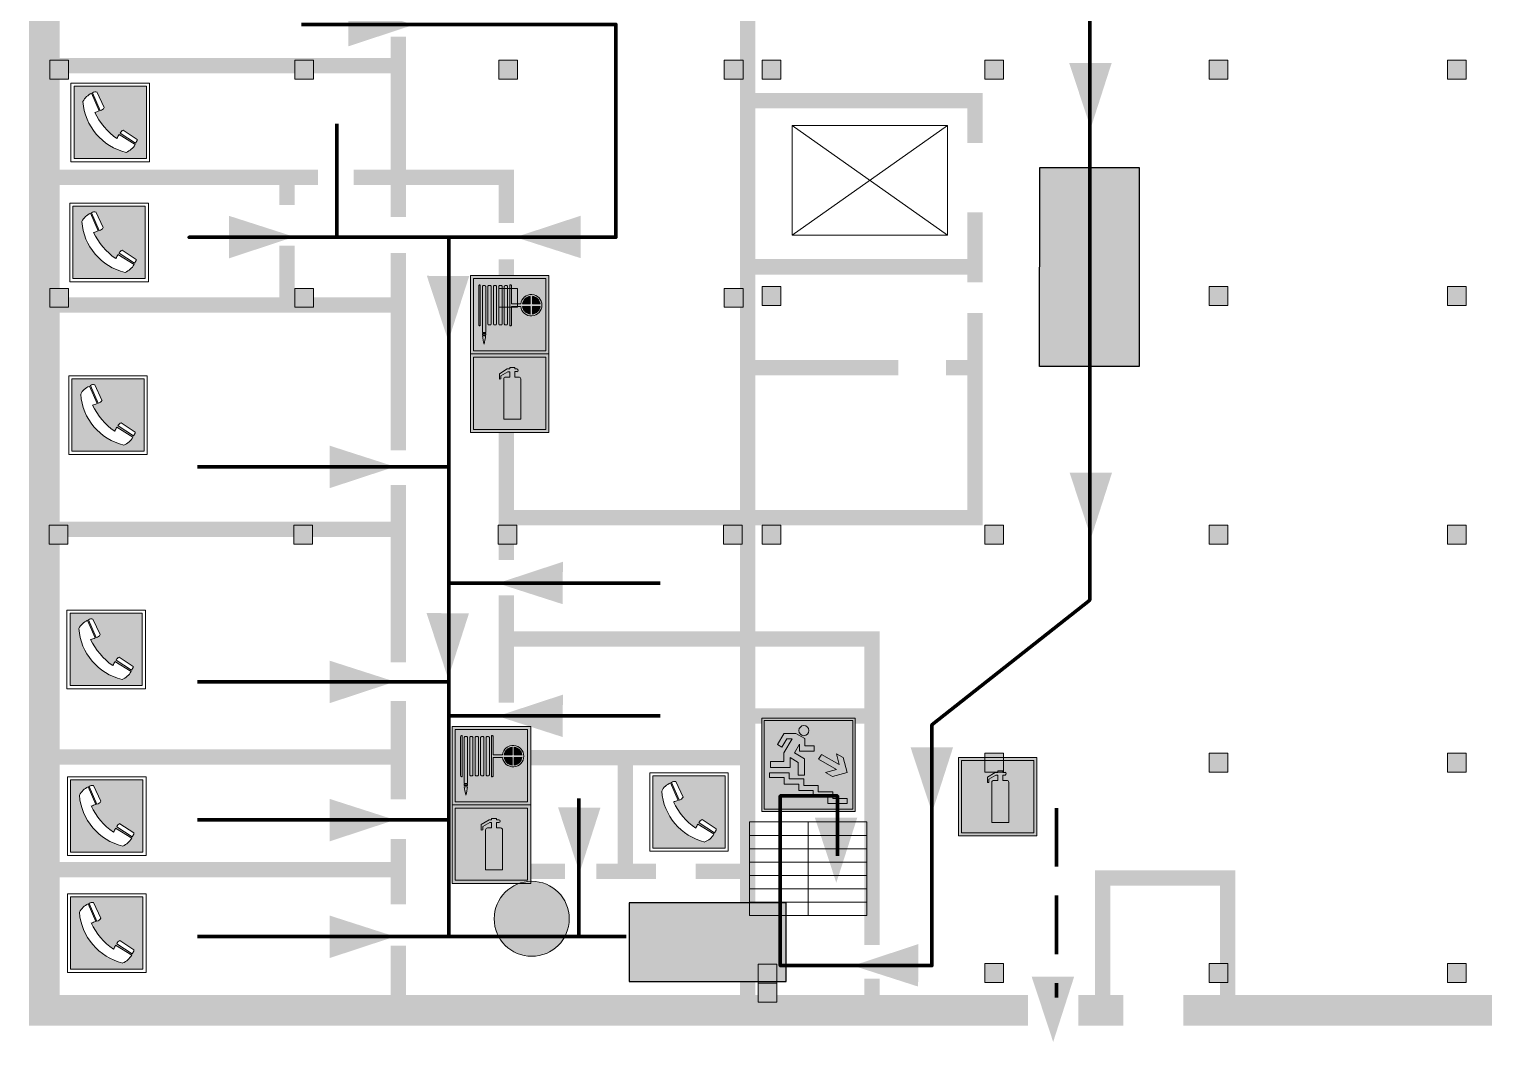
# Model space of a CAD drawing. Header units: millimetres. Extents: x 13810 to 67229, y 12374 to 21950.
# Drawn here: x 29088.1 to 29187.6, y 15455.8 to 15525.1 of the extents above; entities that cross this region are included whole.
import ezdxf

# ---------------------------------------------------------------- set-up
doc = ezdxf.new("R2010")
doc.units = ezdxf.units.MM
doc.linetypes.add('{ Wide Dash }', pattern=[12, 4, -2, 4, -2])
doc.layers.add('План_Штампы', color=7, linetype='Continuous')

# ---------------------------------------------------------------- blocks, each defined once
blk = doc.blocks.new('A$C32E8229D')
at = {"true_color": 0xffffff}
blk.add_hatch(color=7, dxfattribs=at).paths.add_polyline_path([(0, 0), (0, -8), (16, -8), (16, 0)])
h = blk.add_hatch(color=126)
h.paths.add_polyline_path([(0.2, -0.2), (15.8, -0.2), (15.8, -7.8), (0.2, -7.8)])
h.paths.add_polyline_path([(13.49, -2.05), (12.08, -2.05), (11.37, -2.63, 0.162397), (11.29, -2.84), (11.29, -3.63), (10.35, -3.63), (10.35, -4.05), (11.68, -4.05), (11.68, -3.48), (12.26, -4.28), (11.29, -5.1), (11.29, -6.78), (11.85, -6.78), (11.85, -5.44), (12.8, -4.64), (12.8, -5.94), (14.46, -5.94), (14.46, -5.39), (13.45, -5.39), (13.45, -3.97), (12.46, -2.59), (13.15, -2.59), (13.69, -3.34), (14.18, -3)], flags=16)
h.paths.add_polyline_path([(10.74, -1.82, 1), (11.8, -1.82, 1)], flags=16)
h.paths.add_polyline_path([(9.39, -3.59), (5.99, -3.59), (6.56, -3.03), (5.91, -3.03), (5.1, -3.83), (5.91, -4.64), (6.56, -4.64), (5.99, -4.09), (9.39, -4.09)], flags=16)
h.paths.add_polyline_path([(4.29, -1.08), (1.72, -1.08), (1.72, -6.6), (4.29, -6.6)], flags=16)
at = {"color": 126}
blk.add_lwpolyline([(16, -8), (0, -8), (0, 0), (16, 0)], close=True, dxfattribs=at)
blk = doc.blocks.new('A$C7B4425F7')
at = {"true_color": 0xffffff}
blk.add_hatch(color=7, dxfattribs=at).paths.add_polyline_path([(0, 0), (-16, 0), (-16, -8), (0, -8)])
h = blk.add_hatch(color=126)
h.paths.add_polyline_path([(-0.2, -0.2), (-15.8, -0.2), (-15.8, -7.8), (-0.2, -7.8)])
h.paths.add_polyline_path([(-11.76, -2.03), (-11.76, -3.66), (-11.17, -3.66, -0.568275), (-11.17, -6.18), (-12.58, -6.18), (-12.58, -2.03)], flags=16)
h.paths.add_polyline_path([(-13.33, -4.12, -0.495768), (-13.59, -6.18), (-15.03, -6.18), (-15.03, -2.03), (-13.59, -2.03, -0.487973)], flags=16)
h.paths.add_polyline_path([(-10.25, -2.03), (-9.48, -2.03), (-9.48, -6.18), (-10.25, -6.18)], flags=16)
h.paths.add_polyline_path([(-13.84, -3.69), (-14.24, -3.69), (-14.24, -3.03), (-13.9, -3.03, -0.692621)], flags=0)
h.paths.add_polyline_path([(-9.15, -2.03), (-8.4, -2.03), (-8.04, -3.07), (-7.68, -2.03), (-6.93, -2.03), (-7.64, -4.1), (-6.93, -6.18), (-7.68, -6.18), (-8.04, -5.14), (-8.4, -6.18), (-9.15, -6.18), (-8.44, -4.1)], flags=16)
h.paths.add_polyline_path([(-11.76, -4.46), (-11.42, -4.46, -0.692621), (-11.36, -5.12), (-11.76, -5.12)], flags=0)
h.paths.add_polyline_path([(-13.9, -5.2), (-14.24, -5.2), (-14.24, -4.55), (-13.84, -4.55, -0.708038)], flags=0)
edge = h.paths.add_edge_path(flags=16)
edge.add_ellipse((-5.51, -4.08), major_axis=(0, 2.05), ratio=0.586184, start_angle=0, end_angle=360)
edge = h.paths.add_edge_path(flags=0)
edge.add_ellipse((-5.51, -4.08), major_axis=(0, 1.14), ratio=0.454828, start_angle=0, end_angle=360)
h.paths.add_polyline_path([(-4.13, -4.96, 0.377264), (-3.48, -4.52, 0.0555), (-3.16, -2.03), (-1.66, -2.03), (-1.66, -4.96), (-0.96, -4.96), (-0.96, -7.01), (-1.75, -7.01), (-1.75, -6.18), (-3.3, -6.18), (-3.3, -7.02), (-4.13, -7.02)], flags=16)
h.paths.add_polyline_path([(-2.73, -2.91), (-2.28, -2.91), (-2.28, -4.96), (-3.05, -4.96, 0.079136)], flags=0)
at = {"color": 126}
blk.add_lwpolyline([(-16, -8), (0, -8), (0, 0), (-16, 0)], close=True, dxfattribs=at)
blk = doc.blocks.new('A$C7B8C2D5B')
at = {"lineweight": 0}
h = blk.add_hatch(color=5, dxfattribs=at)
h.dxf.hatch_style = 1
h.paths.add_polyline_path([(1.397, -3.024, 1), (-2.112, -3.024, 1)])
at = {"color": 5, "lineweight": 0}
blk.add_circle((-0.358, -3.024), 1.755, dxfattribs=at)
blk = doc.blocks.new('A$C456E1F9C')
at = {"lineweight": 5}
h = blk.add_hatch(color=242, dxfattribs=at)
h.paths.add_polyline_path([(0.51, -1.47), (0.51, -13.26), (12.29, -13.26), (12.29, -1.47)])
h.paths.add_polyline_path([(5.42, -4.95, -0.254479), (4.78, -5.4), (3.52, -2.53, -0.209735), (4.23, -2.4)], flags=16)
h.paths.add_polyline_path([(8.53, -8.6), (10.87, -10.17), (10.54, -10.76), (8.03, -9.13, -0.192251)], flags=16)
h.paths.add_polyline_path([(4.61, -5.49, 0.005518), (3.87, -5.72, 0.128647), (7.49, -10.01, 0.00809), (7.83, -9.33), (10.47, -10.97, -0.16736), (8.99, -12.25, -0.327862), (1.95, -3.95, -0.166952), (3.36, -2.62)], flags=16)
at = {"color": 242, "lineweight": 5}
for p, q in [((0, -13.77), (0, -0.97)), ((12.8, -0.97), (0, -0.97)), ((12.8, -13.77), (12.8, -0.97)), ((4.61, -5.49), (3.36, -2.62)), ((3.52, -2.53), (4.78, -5.4)), ((4.23, -2.4), (5.42, -4.95)), ((7.83, -9.33), (10.47, -10.97)), ((8.03, -9.13), (10.54, -10.76)), ((10.81, -10.12), (8.53, -8.6)), ((10.54, -10.76), (10.8, -10.3)), ((10.8, -10.3), (10.81, -10.12)), ((0, -13.77), (12.8, -13.77))]:
    blk.add_line(p, q, dxfattribs=at)
blk.add_lwpolyline([(0.51, -1.47), (12.29, -1.47), (12.29, -13.26), (0.51, -13.26)], close=True, dxfattribs=at)
for centre, radius, start, end in [((4.59, -5.34), 2.99, 114.2845, 152.1974), ((11.12, -3.31), 9.19, 183.9915, 256.6009), ((4.02, -3.27), 0.891, 76.3284, 123.7092), ((14.98, -39.1), 35.17, 107.1487, 108.4135), ((13.86, -0.94), 11.08, 205.5536, 234.8762), ((4.68, -4.59), 0.824, 276.9621, 334.0723), ((-13.31, 0.8), 23.44, 332.5487, 334.4027), ((8.94, -9.5), 0.989, 114.4092, 157.9388), ((7.87, -9.46), 3, 291.9291, 329.9329)]:
    blk.add_arc(centre, radius, start, end, dxfattribs=at)
blk = doc.blocks.new('A$C3AD82952')
at = {"true_color": 0xf5f5ff}
h = blk.add_hatch(color=7, dxfattribs=at)
h.dxf.hatch_style = 1
h.paths.add_polyline_path([(8.21, 8.73, 0.414214), (7.89, 9.05), (7.22, 9.05), (7.22, 9.92), (7.59, 9.92, 1), (7.57, 10.36), (7.22, 10.36), (7.22, 10.6), (6.43, 10.6), (6.43, 10.36), (6.01, 10.36), (4.74, 9.59), (4.74, 8.69), (4.98, 8.73), (4.98, 9.26), (6.12, 9.91), (6.43, 9.91), (6.43, 9.05), (5.76, 9.05, 0.414214), (5.44, 8.73), (5.44, 2.2), (8.21, 2.2)], flags=0)
h.paths.add_polyline_path([(12.8, 12.8), (0, 12.8), (0, 0), (12.8, 0)])
h.paths.add_polyline_path([(0.51, 12.29), (12.29, 12.29), (12.29, 0.51), (0.51, 0.51)], flags=16)
h.paths.add_polyline_path([(4.74, 9.59), (6.01, 10.36), (6.43, 10.36), (6.43, 10.6), (7.22, 10.6), (7.22, 10.36), (7.59, 10.36, -0.94586), (7.59, 9.92), (7.22, 9.92), (7.22, 9.05), (7.89, 9.05, -0.414214), (8.21, 8.73), (8.21, 2.2), (5.44, 2.2), (5.44, 8.73, -0.414214), (5.76, 9.05), (6.43, 9.05), (6.43, 9.91), (6.12, 9.91), (4.98, 9.26), (4.98, 8.73), (4.74, 8.69)], flags=0)
h = blk.add_hatch(color=242)
h.dxf.hatch_style = 1
h.paths.add_polyline_path([(12.29, 12.29), (0.51, 12.29), (0.51, 0.51), (12.29, 0.51)])
h.paths.add_polyline_path([(4.74, 8.69), (4.74, 9.59), (6.01, 10.36), (6.43, 10.36), (6.43, 10.6), (7.22, 10.6), (7.22, 10.36), (7.59, 10.36, -0.94586), (7.59, 9.92), (7.22, 9.92), (7.22, 9.05), (7.89, 9.05, -0.414214), (8.21, 8.73), (8.21, 2.2), (5.44, 2.2), (5.44, 8.73, -0.414214), (5.76, 9.05), (6.43, 9.05), (6.43, 9.91), (6.12, 9.91), (4.98, 9.26), (4.98, 8.73)], flags=16)
h = blk.add_hatch(color=7, dxfattribs=at)
h.dxf.hatch_style = 1
h.paths.add_polyline_path([(8.21, 8.73, 0.414214), (7.89, 9.05), (7.22, 9.05), (7.22, 9.92), (7.59, 9.92, 1), (7.57, 10.36), (7.22, 10.36), (7.22, 10.6), (6.43, 10.6), (6.43, 10.36), (6.01, 10.36), (4.74, 9.59), (4.74, 8.69), (4.98, 8.73), (4.98, 9.26), (6.12, 9.91), (6.43, 9.91), (6.43, 9.05), (5.76, 9.05, 0.414214), (5.44, 8.73), (5.44, 2.2), (8.21, 2.2)])
at = {"color": 242, "lineweight": 5}
for p, q in [((0, 0), (0, 12.8)), ((0, 12.8), (12.8, 12.8)), ((12.8, 0), (12.8, 12.8)), ((6.01, 10.36), (4.74, 9.59)), ((4.74, 9.59), (4.74, 8.69)), ((4.98, 9.26), (6.12, 9.91)), ((6.01, 10.36), (6.43, 10.36)), ((6.12, 9.91), (6.43, 9.91)), ((7.22, 10.6), (6.43, 10.6)), ((6.43, 10.6), (6.43, 10.36)), ((6.43, 9.91), (6.43, 9.05)), ((7.22, 10.36), (7.22, 10.6)), ((7.59, 10.36), (7.22, 10.36)), ((7.22, 9.05), (7.22, 9.92)), ((7.59, 9.92), (7.22, 9.92)), ((4.74, 8.69), (4.98, 8.73)), ((4.98, 8.73), (4.98, 9.26)), ((5.44, 2.2), (5.44, 8.73)), ((5.76, 9.05), (6.43, 9.05)), ((7.89, 9.05), (7.22, 9.05)), ((8.21, 2.2), (8.21, 8.73)), ((0, 0), (12.8, 0)), ((5.44, 2.2), (8.21, 2.2))]:
    blk.add_line(p, q, dxfattribs=at)
blk.add_lwpolyline([(0.51, 12.29), (12.29, 12.29), (12.29, 0.51), (0.51, 0.51)], close=True, dxfattribs=at)
for centre, radius, start, end in [((7.58, 10.14), 0.223, 273.1875, 86.8125), ((5.76, 8.73), 0.32, 90, 180), ((7.89, 8.73), 0.32, 0, 90)]:
    blk.add_arc(centre, radius, start, end, dxfattribs=at)
blk = doc.blocks.new('A$C37112FD5')
at = {"true_color": 0xf5f5ff}
h = blk.add_hatch(color=7, dxfattribs=at)
h.dxf.hatch_style = 1
h.paths.add_polyline_path([(12.8, -7.4), (0, -7.4), (0, -20.2), (12.8, -20.2)])
h.paths.add_polyline_path([(12.29, -7.91), (12.29, -19.69), (0.51, -19.69), (0.51, -7.91)], flags=16)
h.paths.add_polyline_path([(4.98, -9.04, -0.42597), (5.17, -9.22), (5.17, -12.25), (5.17, -15.29, -0.432244), (4.98, -15.47), (4.83, -15.47, -0.42597), (4.64, -15.29), (4.64, -12.25), (4.64, -9.22, -0.432244), (4.83, -9.04)], flags=0)
h.paths.add_polyline_path([(4.28, -9.22), (4.28, -12.25), (4.28, -15.29, -0.432244), (4.09, -15.47), (3.94, -15.47, -0.42597), (3.75, -15.29), (3.75, -12.25), (3.75, -9.22, -0.432244), (3.94, -9.04), (4.09, -9.04, -0.42597)], flags=0)
h.paths.add_polyline_path([(5.72, -9.04), (5.87, -9.04, -0.42597), (6.06, -9.22), (6.06, -12.25), (6.06, -15.29, -0.432244), (5.87, -15.47), (5.72, -15.47, -0.42597), (5.53, -15.29), (5.53, -12.25), (5.53, -9.22, -0.432244)], flags=0)
h.paths.add_polyline_path([(6.42, -8.9), (6.5, -8.9, -0.42597), (6.69, -9.08), (6.69, -12.03), (8.21, -12.03, -15.824349), (8.21, -12.47), (6.69, -12.47), (6.69, -15.42, -0.432244), (6.5, -15.6), (6.42, -15.6)], flags=0)
h.paths.add_polyline_path([(3.39, -9.22), (3.39, -12.25), (3.39, -15.29, -0.432244), (3.2, -15.47), (3.05, -15.47, -0.42597), (2.85, -15.29), (2.85, -12.25), (2.85, -9.22, -0.432244), (3.05, -9.04), (3.2, -9.04, -0.42597)], flags=0)
h.paths.add_polyline_path([(2.5, -9.22), (2.5, -16.71), (1.96, -16.71), (1.96, -9.22, -0.432244), (2.15, -9.04), (2.31, -9.04, -0.42597)], flags=0)
h.paths.add_polyline_path([(1.61, -8.9), (1.61, -15.6), (1.57, -15.6, -0.42597), (1.37, -15.42), (1.37, -12.03), (1.37, -9.09, -0.432244), (1.57, -8.9)], flags=0)
h.paths.add_polyline_path([(9.76, -10.81), (9.76, -12.03), (8.49, -12.03, -0.336371)], flags=0)
h.paths.add_polyline_path([(8.49, -12.47), (9.76, -12.47), (9.76, -13.7, -0.336371)], flags=0)
h.paths.add_polyline_path([(10.11, -10.81, -0.336371), (11.38, -12.03), (10.11, -12.03)], flags=0)
h.paths.add_polyline_path([(10.11, -12.47), (11.38, -12.47, -0.336371), (10.11, -13.7)], flags=0)
h.paths.add_polyline_path([(2.5, -16.84), (2.5, -17.05), (1.97, -17.05), (1.97, -16.84)], flags=0)
h.paths.add_polyline_path([(2.5, -17.24, -0.033778), (2.24, -18.6, -0.033778), (1.97, -17.24)], flags=0)
h = blk.add_hatch(color=242)
h.dxf.hatch_style = 1
h.paths.add_polyline_path([(12.29, -7.91), (0.51, -7.91), (0.51, -19.69), (12.29, -19.69)])
h.paths.add_polyline_path([(6.42, -15.6), (6.42, -8.9), (6.5, -8.9, -0.42597), (6.69, -9.08), (6.69, -12.03), (8.21, -12.03, -15.824349), (8.21, -12.47), (6.69, -12.47), (6.69, -15.42, -0.432244), (6.5, -15.6)], flags=16)
h.paths.add_polyline_path([(5.87, -15.47), (5.72, -15.47, -0.42597), (5.53, -15.29), (5.53, -12.25), (5.53, -9.22, -0.432244), (5.72, -9.04), (5.87, -9.04, -0.42597), (6.06, -9.22), (6.06, -12.25), (6.06, -15.29, -0.432244)], flags=16)
h.paths.add_polyline_path([(4.98, -15.47), (4.83, -15.47, -0.42597), (4.64, -15.29), (4.64, -12.25), (4.64, -9.22, -0.432244), (4.83, -9.04), (4.98, -9.04, -0.42597), (5.17, -9.22), (5.17, -12.25), (5.17, -15.29, -0.432244)], flags=16)
h.paths.add_polyline_path([(4.09, -15.47), (3.94, -15.47, -0.42597), (3.75, -15.29), (3.75, -12.25), (3.75, -9.22, -0.432244), (3.94, -9.04), (4.09, -9.04, -0.42597), (4.28, -9.22), (4.28, -12.25), (4.28, -15.29, -0.432244)], flags=16)
h.paths.add_polyline_path([(3.2, -15.47), (3.05, -15.47, -0.42597), (2.85, -15.29), (2.85, -12.25), (2.85, -9.22, -0.432244), (3.05, -9.04), (3.2, -9.04, -0.42597), (3.39, -9.22), (3.39, -12.25), (3.39, -15.29, -0.432244)], flags=16)
h.paths.add_polyline_path([(2.5, -17.05), (1.97, -17.05), (1.97, -16.84), (2.5, -16.84)], flags=16)
h.paths.add_polyline_path([(2.5, -17.24, -0.033778), (2.24, -18.6, -0.033778), (1.97, -17.24)], flags=16)
h.paths.add_polyline_path([(2.5, -16.71), (1.96, -16.71), (1.96, -9.22, -0.432244), (2.15, -9.04), (2.31, -9.04, -0.42597), (2.5, -9.22)], flags=16)
h.paths.add_polyline_path([(1.61, -15.6), (1.57, -15.6, -0.42597), (1.37, -15.42), (1.37, -12.03), (1.37, -9.09, -0.432244), (1.57, -8.9), (1.61, -8.9)], flags=16)
h.paths.add_polyline_path([(8.49, -12.47), (9.76, -12.47), (9.76, -13.7, -0.336371)], flags=0)
h.paths.add_polyline_path([(10.11, -13.7), (10.11, -12.47), (11.38, -12.47, -0.336371)], flags=0)
h.paths.add_polyline_path([(8.49, -12.03, -0.336371), (9.76, -10.81), (9.76, -12.03)], flags=0)
h.paths.add_polyline_path([(10.11, -12.03), (10.11, -10.81, -0.336371), (11.38, -12.03)], flags=0)
h = blk.add_hatch(color=7, dxfattribs=at)
h.dxf.hatch_style = 1
h.paths.add_polyline_path([(1.61, -8.9), (1.57, -8.9, 0.432244), (1.37, -9.09), (1.37, -12.03), (1.37, -15.42, 0.42597), (1.57, -15.6), (1.61, -15.6)])
h.paths.add_polyline_path([(2.5, -9.22, 0.42597), (2.31, -9.04), (2.15, -9.04, 0.432244), (1.96, -9.22), (1.96, -16.71), (2.5, -16.71)])
h.paths.add_polyline_path([(2.5, -16.84), (1.97, -16.84), (1.97, -17.05), (2.5, -17.05)])
h.paths.add_polyline_path([(2.5, -17.24), (1.97, -17.24, 0.033778), (2.24, -18.6, 0.033778)])
h.paths.add_polyline_path([(3.39, -12.25), (3.39, -9.22, 0.42597), (3.2, -9.04), (3.05, -9.04, 0.432244), (2.85, -9.22), (2.85, -12.25), (2.85, -15.29, 0.42597), (3.05, -15.47), (3.2, -15.47, 0.432244), (3.39, -15.29)])
h.paths.add_polyline_path([(4.28, -12.25), (4.28, -9.22, 0.42597), (4.09, -9.04), (3.94, -9.04, 0.432244), (3.75, -9.22), (3.75, -12.25), (3.75, -15.29, 0.42597), (3.94, -15.47), (4.09, -15.47, 0.432244), (4.28, -15.29)])
h.paths.add_polyline_path([(5.17, -12.25), (5.17, -9.22, 0.42597), (4.98, -9.04), (4.83, -9.04, 0.432244), (4.64, -9.22), (4.64, -12.25), (4.64, -15.29, 0.42597), (4.83, -15.47), (4.98, -15.47, 0.432244), (5.17, -15.29)])
h.paths.add_polyline_path([(6.06, -12.25), (6.06, -9.22, 0.42597), (5.87, -9.04), (5.72, -9.04, 0.432244), (5.53, -9.22), (5.53, -12.25), (5.53, -15.29, 0.42597), (5.72, -15.47), (5.87, -15.47, 0.432244), (6.06, -15.29)])
h.paths.add_polyline_path([(6.69, -12.47), (8.21, -12.47, 15.824349), (8.21, -12.03), (6.69, -12.03), (6.69, -9.08, 0.42597), (6.5, -8.9), (6.42, -8.9), (6.42, -15.6), (6.5, -15.6, 0.432244), (6.69, -15.42)])
h.paths.add_polyline_path([(8.49, -12.47), (9.76, -12.47), (9.76, -13.7, -0.336371)], flags=16)
h.paths.add_polyline_path([(8.49, -12.03, -0.336371), (9.76, -10.81), (9.76, -12.03)], flags=16)
h.paths.add_polyline_path([(10.11, -12.47), (11.38, -12.47, -0.336371), (10.11, -13.7)], flags=16)
h.paths.add_polyline_path([(10.11, -12.03), (10.11, -10.81, -0.336371), (11.38, -12.03)], flags=16)
h = blk.add_hatch(color=242)
h.dxf.hatch_style = 1
h.paths.add_polyline_path([(9.76, -10.81, 0.336371), (8.49, -12.03), (9.76, -12.03)])
h.paths.add_polyline_path([(10.11, -10.81), (10.11, -12.03), (11.38, -12.03, 0.336371)])
h.paths.add_polyline_path([(11.38, -12.47), (10.11, -12.47), (10.11, -13.7, 0.336371)])
h.paths.add_polyline_path([(9.76, -12.47), (8.49, -12.47, 0.336371), (9.76, -13.7)])
at = {"color": 242, "lineweight": 5}
for p, q in [((0, -20.2), (0, -7.4)), ((0, -7.4), (12.8, -7.4)), ((1.37, -12.03), (1.37, -9.08)), ((1.57, -8.9), (1.61, -8.9)), ((1.61, -8.9), (1.61, -15.6)), ((1.96, -16.71), (1.96, -9.22)), ((2.15, -9.04), (2.31, -9.04)), ((2.5, -16.71), (2.5, -9.22)), ((2.85, -12.25), (2.85, -9.22)), ((3.05, -9.04), (3.2, -9.04)), ((3.39, -12.25), (3.39, -9.22)), ((3.75, -12.25), (3.75, -9.22)), ((3.94, -9.04), (4.09, -9.04)), ((4.28, -12.25), (4.28, -9.22)), ((4.64, -12.25), (4.64, -9.22)), ((4.83, -9.04), (4.98, -9.04)), ((5.17, -12.25), (5.17, -9.22)), ((5.53, -12.25), (5.53, -9.22)), ((5.72, -9.04), (5.87, -9.04)), ((6.06, -12.25), (6.06, -9.22)), ((6.42, -8.9), (6.42, -15.6)), ((6.5, -8.9), (6.42, -8.9)), ((6.69, -12.03), (6.69, -9.08)), ((12.8, -20.2), (12.8, -7.4)), ((9.76, -10.81), (9.76, -12.03)), ((10.11, -10.81), (10.11, -12.03)), ((1.37, -12.03), (1.37, -15.42)), ((2.85, -12.25), (2.85, -15.29)), ((3.39, -12.25), (3.39, -15.29)), ((3.75, -12.25), (3.75, -15.29)), ((4.28, -12.25), (4.28, -15.29)), ((4.64, -12.25), (4.64, -15.29)), ((5.17, -12.25), (5.17, -15.29)), ((5.53, -12.25), (5.53, -15.29)), ((6.06, -12.25), (6.06, -15.29)), ((8.21, -12.03), (6.69, -12.03)), ((8.21, -12.47), (6.69, -12.47)), ((6.69, -12.47), (6.69, -15.42)), ((9.76, -12.03), (8.49, -12.03)), ((9.76, -12.47), (8.49, -12.47)), ((9.76, -12.47), (9.76, -13.7)), ((11.38, -12.03), (10.11, -12.03)), ((11.38, -12.47), (10.11, -12.47)), ((10.11, -12.47), (10.11, -13.7)), ((1.57, -15.6), (1.61, -15.6)), ((3.05, -15.47), (3.2, -15.47)), ((3.94, -15.47), (4.09, -15.47)), ((4.83, -15.47), (4.98, -15.47)), ((5.72, -15.47), (5.87, -15.47)), ((6.42, -15.6), (6.5, -15.6)), ((1.96, -16.71), (2.5, -16.71)), ((1.97, -16.84), (2.5, -16.84)), ((1.97, -17.05), (1.97, -16.84)), ((2.5, -17.05), (1.97, -17.05)), ((1.97, -17.24), (2.5, -17.24)), ((2.5, -16.84), (2.5, -17.05)), ((0, -20.2), (12.8, -20.2))]:
    blk.add_line(p, q, dxfattribs=at)
blk.add_lwpolyline([(0.51, -7.91), (12.29, -7.91), (12.29, -19.69), (0.51, -19.69)], close=True, dxfattribs=at)
for centre, radius, start, end in [((1.56, -9.09), 0.182, 87.1027, 180.6071), ((2.15, -9.22), 0.182, 87.1027, 180.6071), ((2.32, -9.22), 0.182, 359.3929, 92.8973), ((3.04, -9.22), 0.182, 87.1027, 180.6071), ((3.21, -9.22), 0.182, 359.3929, 92.8973), ((3.93, -9.22), 0.182, 87.1027, 180.6071), ((4.1, -9.22), 0.182, 359.3929, 92.8973), ((4.82, -9.22), 0.182, 87.1027, 180.6071), ((4.99, -9.22), 0.182, 359.3929, 92.8973), ((5.71, -9.22), 0.182, 87.1027, 180.6071), ((5.88, -9.22), 0.182, 359.3929, 92.8973), ((6.51, -9.09), 0.182, 359.3929, 92.8973), ((9.93, -12.25), 1.74, 187.2319, 172.7681), ((9.93, -12.25), 1.46, 96.9927, 171.3585), ((9.93, -12.25), 1.46, 8.6415, 83.0073), ((9.93, -12.25), 1.46, 188.6415, 263.0073), ((9.93, -12.25), 1.46, 276.9927, 351.3585), ((1.56, -15.42), 0.182, 179.3929, 272.8973), ((3.04, -15.29), 0.182, 179.3929, 272.8973), ((3.21, -15.29), 0.182, 267.1027, 0.6071), ((3.93, -15.29), 0.182, 179.3929, 272.8973), ((4.1, -15.29), 0.182, 267.1027, 0.6071), ((4.82, -15.29), 0.182, 179.3929, 272.8973), ((4.99, -15.29), 0.182, 267.1027, 0.6071), ((5.71, -15.29), 0.182, 179.3929, 272.8973), ((5.88, -15.29), 0.182, 267.1027, 0.6071), ((6.51, -15.42), 0.182, 267.1027, 0.6071), ((12.17, -15.98), 10.27, 187.041, 194.7793), ((-7.7, -15.98), 10.27, 345.2207, 352.959)]:
    blk.add_arc(centre, radius, start, end, dxfattribs=at)
blk = doc.blocks.new('вниз')
at = {"lineweight": 0, "true_color": 0xffffff}
h = blk.add_hatch(color=7, dxfattribs=at)
h.dxf.hatch_style = 1
h.paths.add_polyline_path([(40994.51, -4472.22), (40986.51, -4472.22), (40986.51, -4480.22), (40994.51, -4480.22)])
h.paths.add_polyline_path([(40994.31, -4472.42), (40994.31, -4480.01), (40986.71, -4480.01), (40986.71, -4472.42)], flags=16)
h.paths.add_polyline_path([(40988.43, -4473.53), (40989.43, -4473.53), (40990.19, -4473.96), (40990.19, -4474.6), (40991, -4474.6), (40991, -4475.06), (40989.73, -4475.06), (40989.73, -4474.46), (40989.3, -4475.18), (40990.17, -4475.7), (40990.17, -4477.11), (40989.63, -4477.11), (40989.63, -4476.01), (40988.94, -4475.59), (40988.94, -4476.46), (40988.94, -4476.46), (40987.47, -4476.46), (40987.26, -4476.46), (40987.26, -4475.92), (40988.4, -4475.92), (40988.4, -4475.2), (40989.1, -4473.99), (40988.66, -4473.99), (40988.24, -4474.7), (40987.86, -4474.47), (40988.41, -4473.56)], flags=0)
h.paths.add_polyline_path([(40990.55, -4473.29, -1), (40989.69, -4473.29, -1)], flags=0)
h.paths.add_polyline_path([(40988.85, -4476.89), (40988.85, -4477.43), (40990.1, -4477.43), (40990.1, -4477.99), (40991.34, -4477.99), (40991.34, -4478.54), (40992.59, -4478.54), (40992.59, -4479.09), (40993.83, -4479.09), (40993.83, -4479.52), (40992.17, -4479.52), (40992.17, -4478.97), (40990.91, -4478.97), (40990.91, -4478.41), (40989.68, -4478.41), (40989.68, -4477.86), (40988.43, -4477.86), (40988.43, -4477.31), (40987.6, -4477.31), (40987.18, -4477.31), (40987.18, -4476.89)], flags=0)
h.paths.add_polyline_path([(40991.61, -4475.33), (40993.12, -4476.2), (40992.9, -4475.27), (40993.48, -4475.6), (40993.83, -4476.88), (40992.56, -4477.22), (40991.97, -4476.88), (40992.9, -4476.61), (40991.38, -4475.74), (40991.58, -4475.39)], flags=0)
h.paths.add_polyline_path([(40990.19, -4473.96), (40989.43, -4473.53), (40988.43, -4473.53), (40988.41, -4473.56), (40987.86, -4474.47), (40988.24, -4474.7), (40988.66, -4473.99), (40989.1, -4473.99), (40988.4, -4475.2), (40988.4, -4475.92), (40987.26, -4475.92), (40987.26, -4476.46), (40987.47, -4476.46), (40988.94, -4476.46), (40988.94, -4476.27), (40988.94, -4475.59), (40989.63, -4476.01), (40989.63, -4477.11), (40990.17, -4477.11), (40990.17, -4475.7), (40989.3, -4475.18), (40989.73, -4474.46), (40989.73, -4475.06), (40991, -4475.06), (40991, -4474.6), (40990.19, -4474.6)], flags=0)
h.paths.add_polyline_path([(40990.55, -4473.29, 1), (40989.69, -4473.29, 1)], flags=0)
h.paths.add_polyline_path([(40991.61, -4475.33), (40991.58, -4475.39), (40991.38, -4475.74), (40992.9, -4476.61), (40991.97, -4476.88), (40992.56, -4477.22), (40993.83, -4476.88), (40993.48, -4475.6), (40992.9, -4475.27), (40993.12, -4476.2)], flags=0)
h.paths.add_polyline_path([(40990.1, -4477.43), (40988.85, -4477.43), (40988.85, -4476.89), (40987.18, -4476.89), (40987.18, -4477.31), (40987.6, -4477.31), (40988.43, -4477.31), (40988.43, -4477.86), (40989.68, -4477.86), (40989.68, -4478.41), (40990.91, -4478.41), (40990.91, -4478.97), (40992.17, -4478.97), (40992.17, -4479.52), (40993.83, -4479.52), (40993.83, -4479.09), (40992.59, -4479.09), (40992.59, -4478.54), (40991.34, -4478.54), (40991.34, -4477.99), (40990.1, -4477.99)], flags=0)
at = {"lineweight": 0}
h = blk.add_hatch(color=126, dxfattribs=at)
h.dxf.hatch_style = 1
h.paths.add_polyline_path([(40994.31, -4472.42), (40986.71, -4472.42), (40986.71, -4480.01), (40994.31, -4480.01)])
h.paths.add_polyline_path([(40988.43, -4473.53), (40989.43, -4473.53), (40990.19, -4473.96), (40990.19, -4474.6), (40991, -4474.6), (40991, -4475.06), (40989.73, -4475.06), (40989.73, -4474.46), (40989.3, -4475.18), (40990.17, -4475.7), (40990.17, -4477.11), (40989.63, -4477.11), (40989.63, -4476.01), (40988.94, -4475.59), (40988.94, -4476.46), (40988.94, -4476.46), (40987.47, -4476.46), (40987.26, -4476.46), (40987.26, -4475.92), (40988.4, -4475.92), (40988.4, -4475.2), (40989.1, -4473.99), (40988.66, -4473.99), (40988.24, -4474.7), (40987.86, -4474.47), (40988.41, -4473.56)], flags=16)
h.paths.add_polyline_path([(40990.55, -4473.29, -1), (40989.69, -4473.29, -1)], flags=16)
h.paths.add_polyline_path([(40988.85, -4476.89), (40988.85, -4477.43), (40990.1, -4477.43), (40990.1, -4477.99), (40991.34, -4477.99), (40991.34, -4478.54), (40992.59, -4478.54), (40992.59, -4479.09), (40993.83, -4479.09), (40993.83, -4479.52), (40992.17, -4479.52), (40992.17, -4478.97), (40990.91, -4478.97), (40990.91, -4478.41), (40989.68, -4478.41), (40989.68, -4477.86), (40988.43, -4477.86), (40988.43, -4477.31), (40987.6, -4477.31), (40987.18, -4477.31), (40987.18, -4476.89)], flags=16)
h.paths.add_polyline_path([(40991.61, -4475.33), (40993.12, -4476.2), (40992.9, -4475.27), (40993.48, -4475.6), (40993.83, -4476.88), (40992.56, -4477.22), (40991.97, -4476.88), (40992.9, -4476.61), (40991.38, -4475.74), (40991.58, -4475.39)], flags=16)
at = {"lineweight": 0, "true_color": 0xffffff}
h = blk.add_hatch(color=7, dxfattribs=at)
h.dxf.hatch_style = 1
h.paths.add_polyline_path([(40989.73, -4474.46), (40989.73, -4475.06), (40991, -4475.06), (40991, -4474.6), (40990.19, -4474.6), (40990.19, -4473.96), (40989.43, -4473.53), (40988.43, -4473.53), (40988.41, -4473.56), (40987.86, -4474.47), (40988.24, -4474.7), (40988.66, -4473.99), (40989.1, -4473.99), (40988.4, -4475.2), (40988.4, -4475.92), (40987.26, -4475.92), (40987.26, -4476.46), (40987.47, -4476.46), (40988.94, -4476.46), (40988.94, -4475.59), (40989.63, -4476.01), (40989.63, -4477.11), (40990.17, -4477.11), (40990.17, -4475.7), (40989.3, -4475.18)])
h.paths.add_polyline_path([(40989.69, -4473.29, 1), (40990.55, -4473.29, 1)])
h.paths.add_polyline_path([(40991.61, -4475.33), (40991.58, -4475.39), (40991.38, -4475.74), (40992.9, -4476.61), (40991.97, -4476.88), (40992.56, -4477.22), (40993.83, -4476.88), (40993.48, -4475.6), (40992.9, -4475.27), (40993.12, -4476.2)])
h.paths.add_polyline_path([(40990.1, -4477.43), (40988.85, -4477.43), (40988.85, -4476.89), (40987.18, -4476.89), (40987.18, -4477.31), (40987.6, -4477.31), (40988.43, -4477.31), (40988.43, -4477.86), (40989.68, -4477.86), (40989.68, -4478.41), (40990.91, -4478.41), (40990.91, -4478.97), (40992.17, -4478.97), (40992.17, -4479.52), (40993.83, -4479.52), (40993.83, -4479.09), (40992.59, -4479.09), (40992.59, -4478.54), (40991.34, -4478.54), (40991.34, -4477.99), (40990.1, -4477.99)])
at = {"color": 126, "lineweight": 0}
for points in [[(40986.51, -4472.22), (40994.51, -4472.22), (40994.51, -4480.22), (40986.51, -4480.22)], [(40986.71, -4472.42), (40994.31, -4472.42), (40994.31, -4480.01), (40986.71, -4480.01)]]:
    blk.add_lwpolyline(points, close=True, dxfattribs=at)
for points in [[(40987.47, -4476.46), (40987.26, -4476.46), (40987.26, -4475.92), (40988.4, -4475.92), (40988.4, -4475.2), (40989.1, -4473.99), (40988.66, -4473.99), (40988.24, -4474.7), (40987.86, -4474.47), (40988.41, -4473.56), (40988.43, -4473.53), (40989.43, -4473.53), (40990.19, -4473.96), (40990.19, -4474.6), (40991, -4474.6), (40991, -4475.06), (40989.73, -4475.06), (40989.73, -4474.46), (40989.3, -4475.18), (40990.17, -4475.7), (40990.17, -4477.11), (40989.63, -4477.11), (40989.63, -4476.01), (40988.94, -4475.59), (40988.94, -4476.46)], [(40987.47, -4476.46), (40988.94, -4476.46), (40988.94, -4476.27)], [(40991.58, -4475.39), (40991.38, -4475.74), (40992.9, -4476.61), (40991.97, -4476.88), (40992.56, -4477.22), (40993.83, -4476.88), (40993.48, -4475.6), (40992.9, -4475.27), (40993.12, -4476.2), (40991.61, -4475.33), (40991.58, -4475.39)], [(40987.6, -4477.31), (40987.18, -4477.31), (40987.18, -4476.89), (40988.85, -4476.89), (40988.85, -4477.43), (40990.1, -4477.43), (40990.1, -4477.99), (40991.34, -4477.99), (40991.34, -4478.54), (40992.59, -4478.54), (40992.59, -4479.09), (40993.83, -4479.09), (40993.83, -4479.52), (40992.17, -4479.52), (40992.17, -4478.97), (40990.91, -4478.97), (40990.91, -4478.41), (40989.68, -4478.41), (40989.68, -4477.86), (40988.43, -4477.86), (40988.43, -4477.31), (40987.6, -4477.31)]]:
    blk.add_lwpolyline(points, dxfattribs=at)
blk.add_circle((40990.12, -4473.29), 0.432, dxfattribs=at)

msp = doc.modelspace()

# ---------------------------------------------------------------- hatches: boundary and pattern name
at = {"lineweight": 0}
h = msp.add_hatch(color=256, dxfattribs=at)
h.dxf.hatch_style = 1
h.paths.add_polyline_path([(29089.483, 15522.976), (29089.483, 15521.683), (29090.765, 15521.683), (29090.765, 15522.976)])
h = msp.add_hatch(color=256, dxfattribs=at)
h.dxf.hatch_style = 1
h.paths.add_polyline_path([(29106.234, 15522.976), (29106.234, 15521.683), (29107.516, 15521.683), (29107.516, 15522.976)])
h = msp.add_hatch(color=256, dxfattribs=at)
h.dxf.hatch_style = 1
h.paths.add_polyline_path([(29120.21, 15522.976), (29120.21, 15521.683), (29121.491, 15521.683), (29121.491, 15522.976)])
h = msp.add_hatch(color=256, dxfattribs=at)
h.dxf.hatch_style = 1
h.paths.add_polyline_path([(29135.638, 15522.976), (29135.638, 15521.683), (29136.92, 15521.683), (29136.92, 15522.976)])
h = msp.add_hatch(color=256, dxfattribs=at)
h.dxf.hatch_style = 1
h.paths.add_polyline_path([(29138.219, 15522.976), (29138.219, 15521.684), (29139.5, 15521.684), (29139.5, 15522.976)])
h = msp.add_hatch(color=256, dxfattribs=at)
h.dxf.hatch_style = 1
h.paths.add_polyline_path([(29153.463, 15522.976), (29153.463, 15521.683), (29154.745, 15521.683), (29154.745, 15522.976)])
h = msp.add_hatch(color=256, dxfattribs=at)
h.dxf.hatch_style = 1
h.paths.add_polyline_path([(29168.807, 15522.976), (29168.807, 15521.683), (29170.089, 15521.683), (29170.089, 15522.976)])
h = msp.add_hatch(color=256, dxfattribs=at)
h.dxf.hatch_style = 1
h.paths.add_polyline_path([(29185.123, 15522.976), (29185.123, 15521.683), (29186.405, 15521.683), (29186.405, 15522.976)])
h = msp.add_hatch(color=256, dxfattribs=at)
h.dxf.hatch_style = 1
h.paths.add_polyline_path([(29089.483, 15507.358), (29089.483, 15506.066), (29090.765, 15506.066), (29090.765, 15507.358)])
h = msp.add_hatch(color=256, dxfattribs=at)
h.dxf.hatch_style = 1
h.paths.add_polyline_path([(29106.234, 15507.358), (29106.234, 15506.066), (29107.516, 15506.066), (29107.516, 15507.358)])
h = msp.add_hatch(color=256, dxfattribs=at)
h.dxf.hatch_style = 1
h.paths.add_polyline_path([(29120.209, 15507.358), (29120.209, 15506.066), (29121.491, 15506.066), (29121.491, 15507.358)])
h = msp.add_hatch(color=256, dxfattribs=at)
h.dxf.hatch_style = 1
h.paths.add_polyline_path([(29135.638, 15507.358), (29135.638, 15506.066), (29136.92, 15506.066), (29136.92, 15507.358)])
h = msp.add_hatch(color=256, dxfattribs=at)
h.dxf.hatch_style = 1
h.paths.add_polyline_path([(29138.219, 15507.486), (29138.219, 15506.194), (29139.5, 15506.194), (29139.5, 15507.486)])
h = msp.add_hatch(color=256, dxfattribs=at)
h.dxf.hatch_style = 1
h.paths.add_polyline_path([(29168.807, 15507.486), (29168.807, 15506.194), (29170.089, 15506.194), (29170.089, 15507.486)])
h = msp.add_hatch(color=256, dxfattribs=at)
h.dxf.hatch_style = 1
h.paths.add_polyline_path([(29185.123, 15507.486), (29185.123, 15506.194), (29186.405, 15506.194), (29186.405, 15507.486)])
h = msp.add_hatch(color=256, dxfattribs=at)
h.dxf.hatch_style = 1
h.paths.add_polyline_path([(29089.431, 15491.135), (29089.431, 15489.842), (29090.713, 15489.842), (29090.713, 15491.135)])
h = msp.add_hatch(color=256, dxfattribs=at)
h.dxf.hatch_style = 1
h.paths.add_polyline_path([(29106.182, 15491.135), (29106.182, 15489.842), (29107.464, 15489.842), (29107.464, 15491.135)])
h = msp.add_hatch(color=256, dxfattribs=at)
h.dxf.hatch_style = 1
h.paths.add_polyline_path([(29120.158, 15491.135), (29120.158, 15489.842), (29121.439, 15489.842), (29121.439, 15491.135)])
h = msp.add_hatch(color=256, dxfattribs=at)
h.dxf.hatch_style = 1
h.paths.add_polyline_path([(29135.587, 15491.135), (29135.587, 15489.842), (29136.868, 15489.842), (29136.868, 15491.135)])
h = msp.add_hatch(color=256, dxfattribs=at)
h.dxf.hatch_style = 1
h.paths.add_polyline_path([(29138.219, 15491.135), (29138.219, 15489.842), (29139.5, 15489.842), (29139.5, 15491.135)])
h = msp.add_hatch(color=256, dxfattribs=at)
h.dxf.hatch_style = 1
h.paths.add_polyline_path([(29153.463, 15491.135), (29153.463, 15489.842), (29154.745, 15489.842), (29154.745, 15491.135)])
h = msp.add_hatch(color=256, dxfattribs=at)
h.dxf.hatch_style = 1
h.paths.add_polyline_path([(29168.807, 15491.135), (29168.807, 15489.842), (29170.089, 15489.842), (29170.089, 15491.135)])
h = msp.add_hatch(color=256, dxfattribs=at)
h.dxf.hatch_style = 1
h.paths.add_polyline_path([(29185.123, 15491.135), (29185.123, 15489.842), (29186.405, 15489.842), (29186.405, 15491.135)])
h = msp.add_hatch(color=256, dxfattribs=at)
h.dxf.hatch_style = 1
h.paths.add_polyline_path([(29153.463, 15475.54), (29153.463, 15474.248), (29154.745, 15474.248), (29154.745, 15475.54)])
h = msp.add_hatch(color=256, dxfattribs=at)
h.dxf.hatch_style = 1
h.paths.add_polyline_path([(29168.807, 15475.54), (29168.807, 15474.248), (29170.089, 15474.248), (29170.089, 15475.54)])
h = msp.add_hatch(color=256, dxfattribs=at)
h.dxf.hatch_style = 1
h.paths.add_polyline_path([(29185.123, 15475.54), (29185.123, 15474.248), (29186.405, 15474.248), (29186.405, 15475.54)])
h = msp.add_hatch(color=256, dxfattribs=at)
h.dxf.hatch_style = 1
h.paths.add_polyline_path([(29137.948, 15461.084), (29137.948, 15459.792), (29139.23, 15459.792), (29139.23, 15461.084)])
h = msp.add_hatch(color=256, dxfattribs=at)
h.dxf.hatch_style = 1
h.paths.add_polyline_path([(29153.463, 15461.132), (29153.463, 15459.84), (29154.745, 15459.84), (29154.745, 15461.132)])
h = msp.add_hatch(color=256, dxfattribs=at)
h.dxf.hatch_style = 1
h.paths.add_polyline_path([(29168.807, 15461.132), (29168.807, 15459.84), (29170.089, 15459.84), (29170.089, 15461.132)])
h = msp.add_hatch(color=256, dxfattribs=at)
h.dxf.hatch_style = 1
h.paths.add_polyline_path([(29185.123, 15461.132), (29185.123, 15459.84), (29186.405, 15459.84), (29186.405, 15461.132)])
h = msp.add_hatch(color=256, dxfattribs=at)
h.dxf.hatch_style = 1
h.paths.add_polyline_path([(29137.948, 15459.792), (29137.948, 15458.5), (29139.23, 15458.5), (29139.23, 15459.792)])

# ---------------------------------------------------------------- linework, layer by layer
for points, const_width in [([(29089.11, 15635.112), (29089.11, 15457.939), (29156.427, 15457.939)], 2.1), ([(29137.234, 15463.743), (29137.234, 15523.794)], 1.05), ([(29152.796, 15517.3), (29152.796, 15520.2), (29137.234, 15520.2)], 1.05), ([(29152.796, 15508.831), (29137.234, 15508.831)], 1.05), ([(29137.234, 15483.363), (29120.74, 15483.363)], 1.05), ([(29145.755, 15462.412), (29145.755, 15483.363), (29137.234, 15483.363)], 1.05), ([(29145.755, 15478.078), (29137.234, 15478.078)], 1.05), ([(29170.089, 15457.939), (29170.089, 15466.996), (29161.53, 15466.996), (29161.53, 15458.481)], 1.05), ([(29137.234, 15458.436), (29137.234, 15461.432)], 1.05), ([(29167.039, 15457.939), (29642.504, 15457.939), (29642.504, 15460.158)], 2.1), ([(29145.755, 15458.163), (29145.755, 15460.105)], 1.05), ([(29159.855, 15457.939), (29162.949, 15457.939)], 2.1)]:
    msp.add_lwpolyline(points, dxfattribs=dict(at, const_width=const_width))
at = {"color": 126, "lineweight": 100, "true_color": 0x008754}
for points in [[(29617.876, 15629.042), (29622.49, 15629.042), (29622.49, 15624.463), (29612.742, 15624.463), (29612.742, 15607.137), (29633.116, 15607.137), (29633.116, 15528.818), (29160.65, 15528.818), (29160.65, 15486.014), (29149.845, 15477.483), (29149.845, 15460.996), (29139.463, 15460.996), (29139.463, 15472.609), (29143.377, 15472.609), (29143.377, 15468.517)], [(29106.699, 15525.425), (29128.221, 15525.425), (29128.221, 15510.861), (29099.011, 15510.861), (29109.118, 15510.861), (29109.118, 15518.631)], [(29116.773, 15510.861), (29116.773, 15462.981), (29128.929, 15462.981)], [(29116.773, 15495.148), (29099.587, 15495.148)], [(29116.773, 15487.184), (29131.256, 15487.184)], [(29116.773, 15480.43), (29099.587, 15480.43)], [(29116.773, 15478.088), (29131.256, 15478.088)], [(29125.676, 15462.981), (29125.676, 15472.443)], [(29116.773, 15470.968), (29099.587, 15470.968)], [(29116.773, 15462.981), (29099.587, 15462.981)]]:
    msp.add_lwpolyline(points, dxfattribs=at)
at = {"lineweight": 100, "const_width": 1.05}
for points in [[(29137.234, 15523.794), (29137.234, 15612.451)], [(29113.323, 15524.578), (29113.323, 15512.246)], [(29113.323, 15522.599), (29089.611, 15522.599)], [(29107.841, 15514.951), (29089.666, 15514.951)], [(29105.716, 15514.951), (29105.716, 15513.07)], [(29113.323, 15514.951), (29110.27, 15514.951)], [(29113.323, 15514.951), (29120.716, 15514.951), (29120.716, 15511.842)], [(29152.796, 15512.552), (29152.796, 15507.76)], [(29105.716, 15506.215), (29105.716, 15510.28)], [(29113.323, 15509.787), (29113.323, 15496.265)], [(29120.716, 15509.349), (29120.716, 15488.75)], [(29113.323, 15506.215), (29089.666, 15506.215)], [(29152.796, 15505.665), (29152.796, 15491.65), (29137.362, 15491.65)], [(29147.539, 15501.938), (29137.284, 15501.938)], [(29152.796, 15501.938), (29150.804, 15501.938)], [(29113.323, 15493.891), (29113.323, 15481.756)], [(29128.864, 15491.65), (29128.864, 15491.65), (29137.362, 15491.65), (29120.716, 15491.65)], [(29113.323, 15490.854), (29089.666, 15490.854)], [(29120.716, 15486.349), (29120.716, 15478.995)], [(29113.323, 15479.119), (29113.323, 15472.375)], [(29120.716, 15476.633), (29120.716, 15467.45), (29124.732, 15467.45)], [(29113.323, 15475.274), (29089.666, 15475.274)], [(29128.864, 15467.45), (29128.864, 15475.229), (29137.291, 15475.229), (29120.716, 15475.229)], [(29113.323, 15469.664), (29113.323, 15465.2)], [(29113.323, 15467.552), (29089.666, 15467.552)], [(29126.874, 15467.45), (29130.968, 15467.45)], [(29133.685, 15467.45), (29137.319, 15467.45)], [(29113.323, 15462.364), (29113.323, 15458.443)]]:
    msp.add_lwpolyline(points, dxfattribs=at)
at = {"lineweight": 0}
for points in [[(29090.765, 15521.683), (29089.483, 15521.683), (29089.483, 15522.976), (29090.765, 15522.976)], [(29107.516, 15521.683), (29106.234, 15521.683), (29106.234, 15522.976), (29107.516, 15522.976)], [(29121.491, 15521.683), (29120.21, 15521.683), (29120.21, 15522.976), (29121.491, 15522.976)], [(29136.92, 15521.683), (29135.638, 15521.683), (29135.638, 15522.976), (29136.92, 15522.976)], [(29139.5, 15521.684), (29138.219, 15521.684), (29138.219, 15522.976), (29139.5, 15522.976)], [(29154.745, 15521.683), (29153.463, 15521.683), (29153.463, 15522.976), (29154.745, 15522.976)], [(29170.089, 15521.683), (29168.807, 15521.683), (29168.807, 15522.976), (29170.089, 15522.976)], [(29186.405, 15521.683), (29185.123, 15521.683), (29185.123, 15522.976), (29186.405, 15522.976)], [(29150.922, 15510.992), (29140.286, 15510.992), (29140.286, 15518.502), (29150.922, 15518.502)], [(29090.765, 15506.066), (29089.483, 15506.066), (29089.483, 15507.358), (29090.765, 15507.358)], [(29107.516, 15506.066), (29106.234, 15506.066), (29106.234, 15507.358), (29107.516, 15507.358)], [(29121.491, 15506.066), (29120.209, 15506.066), (29120.209, 15507.358), (29121.491, 15507.358)], [(29136.92, 15506.066), (29135.638, 15506.066), (29135.638, 15507.358), (29136.92, 15507.358)], [(29139.5, 15506.194), (29138.219, 15506.194), (29138.219, 15507.486), (29139.5, 15507.486)], [(29170.089, 15506.194), (29168.807, 15506.194), (29168.807, 15507.486), (29170.089, 15507.486)], [(29186.405, 15506.194), (29185.123, 15506.194), (29185.123, 15507.486), (29186.405, 15507.486)], [(29090.713, 15489.842), (29089.431, 15489.842), (29089.431, 15491.135), (29090.713, 15491.135)], [(29107.464, 15489.842), (29106.182, 15489.842), (29106.182, 15491.135), (29107.464, 15491.135)], [(29121.439, 15489.842), (29120.158, 15489.842), (29120.158, 15491.135), (29121.439, 15491.135)], [(29136.868, 15489.842), (29135.587, 15489.842), (29135.587, 15491.135), (29136.868, 15491.135)], [(29139.5, 15489.842), (29138.219, 15489.842), (29138.219, 15491.135), (29139.5, 15491.135)], [(29154.745, 15489.842), (29153.463, 15489.842), (29153.463, 15491.135), (29154.745, 15491.135)], [(29170.089, 15489.842), (29168.807, 15489.842), (29168.807, 15491.135), (29170.089, 15491.135)], [(29186.405, 15489.842), (29185.123, 15489.842), (29185.123, 15491.135), (29186.405, 15491.135)], [(29154.745, 15474.248), (29153.463, 15474.248), (29153.463, 15475.54), (29154.745, 15475.54)], [(29170.089, 15474.248), (29168.807, 15474.248), (29168.807, 15475.54), (29170.089, 15475.54)], [(29186.405, 15474.248), (29185.123, 15474.248), (29185.123, 15475.54), (29186.405, 15475.54)], [(29141.38, 15470.826), (29137.37, 15470.826), (29137.37, 15469.91), (29141.38, 15469.91)], [(29145.389, 15470.826), (29141.38, 15470.826), (29141.38, 15469.91), (29145.389, 15469.91)], [(29141.38, 15469.91), (29137.37, 15469.91), (29137.37, 15468.994), (29141.38, 15468.994)], [(29145.389, 15469.91), (29141.38, 15469.91), (29141.38, 15468.994), (29145.389, 15468.994)], [(29141.38, 15468.994), (29137.37, 15468.994), (29137.37, 15468.078), (29141.38, 15468.078)], [(29145.389, 15468.994), (29141.38, 15468.994), (29141.38, 15468.078), (29145.389, 15468.078)], [(29141.38, 15468.078), (29137.37, 15468.078), (29137.37, 15467.163), (29141.38, 15467.163)], [(29145.389, 15468.078), (29141.38, 15468.078), (29141.38, 15467.163), (29145.389, 15467.163)], [(29141.38, 15467.163), (29137.37, 15467.163), (29137.37, 15466.247), (29141.38, 15466.247)], [(29145.389, 15467.163), (29141.38, 15467.163), (29141.38, 15466.247), (29145.389, 15466.247)], [(29141.38, 15466.247), (29137.37, 15466.247), (29137.37, 15465.331), (29141.38, 15465.331)], [(29145.389, 15466.247), (29141.38, 15466.247), (29141.38, 15465.331), (29145.389, 15465.331)], [(29141.38, 15465.331), (29137.37, 15465.331), (29137.37, 15464.415), (29141.38, 15464.415)], [(29145.389, 15465.331), (29141.38, 15465.331), (29141.38, 15464.415), (29145.389, 15464.415)], [(29139.23, 15459.792), (29137.948, 15459.792), (29137.948, 15461.084), (29139.23, 15461.084)], [(29154.745, 15459.84), (29153.463, 15459.84), (29153.463, 15461.132), (29154.745, 15461.132)], [(29170.089, 15459.84), (29168.807, 15459.84), (29168.807, 15461.132), (29170.089, 15461.132)], [(29186.405, 15459.84), (29185.123, 15459.84), (29185.123, 15461.132), (29186.405, 15461.132)], [(29139.23, 15458.5), (29137.948, 15458.5), (29137.948, 15459.792), (29139.23, 15459.792)]]:
    msp.add_lwpolyline(points, close=True, dxfattribs=at)
for points in [[(29150.922, 15518.502), (29140.286, 15510.992)], [(29150.922, 15510.992), (29140.286, 15518.502)]]:
    msp.add_lwpolyline(points, dxfattribs=at)
at = {"color": 126, "linetype": '{ Wide Dash }', "lineweight": 100, "true_color": 0x008754}
msp.add_lwpolyline([(29158.381, 15471.783), (29158.381, 15458.807)], dxfattribs=at)
at = {"layer": 'План_Штампы', "color": 126, "true_color": 0x008754}
for points in [[(29109.912, 15523.928), (29109.916, 15526.833), (29114.376, 15525.399)], [(29159.24, 15522.788), (29162.145, 15522.784), (29160.711, 15518.324)], [(29101.746, 15509.414), (29101.75, 15512.32), (29106.21, 15510.886)], [(29125.808, 15512.331), (29125.804, 15509.425), (29121.344, 15510.859)], [(29115.28, 15508.215), (29118.185, 15508.212), (29116.751, 15503.752)], [(29108.632, 15493.68), (29108.636, 15496.586), (29113.096, 15495.151)], [(29159.266, 15494.746), (29162.172, 15494.742), (29160.737, 15490.282)], [(29124.587, 15488.639), (29124.583, 15485.734), (29120.123, 15487.168)], [(29115.261, 15485.123), (29118.166, 15485.119), (29116.732, 15480.659)], [(29108.632, 15478.961), (29108.636, 15481.867), (29113.096, 15480.433)], [(29124.587, 15479.543), (29124.583, 15476.638), (29120.123, 15478.072)], [(29148.385, 15475.932), (29151.29, 15475.929), (29149.856, 15471.469)], [(29108.632, 15469.5), (29108.636, 15472.405), (29113.096, 15470.971)], [(29124.261, 15471.82), (29127.166, 15471.816), (29125.732, 15467.357)], [(29141.831, 15471.13), (29144.737, 15471.126), (29143.302, 15466.666)], [(29108.632, 15461.512), (29108.636, 15464.418), (29113.096, 15462.984)], [(29148.907, 15462.464), (29148.903, 15459.558), (29144.443, 15460.992)], [(29156.672, 15460.234), (29159.577, 15460.23), (29158.143, 15455.77)]]:
    msp.add_solid(points, dxfattribs=at)

# ---------------------------------------------------------------- block references
for name, p, xscale, yscale, zscale in [('A$C456E1F9C', (29090.925, 15521.809), 0.42, 0.42, 0.42), ('A$C456E1F9C', (29090.849, 15513.594), 0.42, 0.42, 0.42), ('A$C37112FD5', (29118.258, 15511.348), 0.4199989251047374, 0.4199989251047374, 0.4199989251047374), ('A$C3AD82952', (29118.258, 15497.488), 0.42, 0.42, 0.42), ('A$C456E1F9C', (29090.772, 15501.771), 0.42, 0.42, 0.42), ('A$C456E1F9C', (29090.645, 15485.73), 0.42, 0.42, 0.42), ('A$C37112FD5', (29117.014, 15480.48), 0.4199989251047374, 0.4199989251047374, 0.4199989251047374), ('A$C3AD82952', (29151.659, 15469.874), 0.42, 0.42, 0.42), ('A$C456E1F9C', (29090.688, 15474.323), 0.42, 0.42, 0.42), ('A$C456E1F9C', (29130.534, 15474.601), 0.42, 0.42, 0.42), ('A$C3AD82952', (29117.014, 15466.62), 0.42, 0.42, 0.42), ('A$C456E1F9C', (29090.688, 15466.315), 0.42, 0.42, 0.42)]:
    msp.add_blockref(name, p, dxfattribs=dict(xscale=xscale, yscale=yscale, zscale=zscale))
at = {"color": 126, "true_color": 0x008754, "xscale": 0.8, "yscale": 0.8, "zscale": 0.8}
msp.add_blockref('вниз', (-3651.01, 19055.713), dxfattribs=at)
at = {"xscale": 1.463225805401802, "yscale": 1.463225805401802, "zscale": 1.463225805401802, "rotation": 180}
msp.add_blockref('A$C7B8C2D5B', (29121.935, 15459.773), dxfattribs=at)
at = {"layer": 'План_Штампы', "color": 126, "true_color": 0x008754, "xscale": 0.8505091456646409, "yscale": 0.8505091456646409, "zscale": 0.8505091456646409, "rotation": 89.99786532371438}
msp.add_blockref('A$C32E8229D', (29157.218, 15502.016), dxfattribs=at)
at = {"layer": 'План_Штампы', "xscale": 0.6720000000000002, "yscale": 0.6720000000000002, "zscale": 0.6720000000000002}
msp.add_blockref('A$C7B4425F7', (29139.876, 15465.284), dxfattribs=at)

doc.saveas('drawing.dxf')
